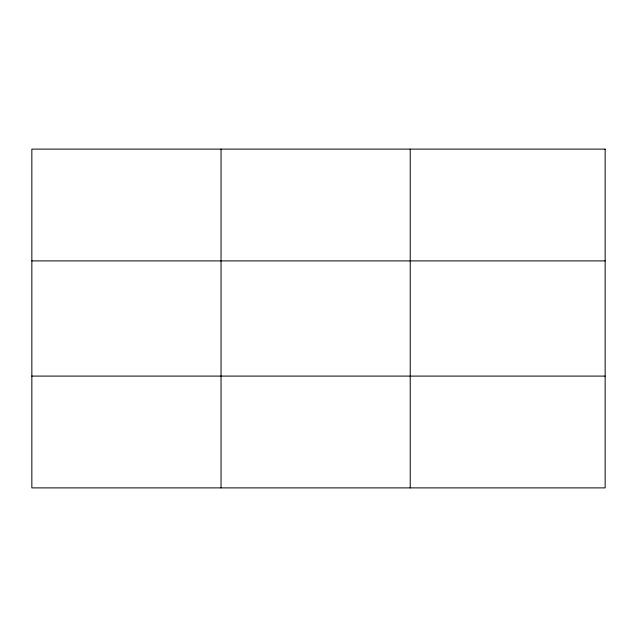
<?xml version="1.0" encoding="UTF-8"?>
<svg xmlns="http://www.w3.org/2000/svg" width="637" height="637" viewBox="0 0 637 637"><rect width="100%" height="100%" fill="white"/><g stroke="black" fill="none" stroke-linecap="round" stroke-linejoin="round"><path stroke-width="0.96" d="M221.039 487.886L221.039 149.114M410.228 487.886L410.228 149.114M31.85 260.907L605.15 260.907M31.85 376.093L605.15 376.093M605.15 149.114L605.15 487.886L31.85 487.886L31.85 149.114L605.15 149.114"/></g></svg>
